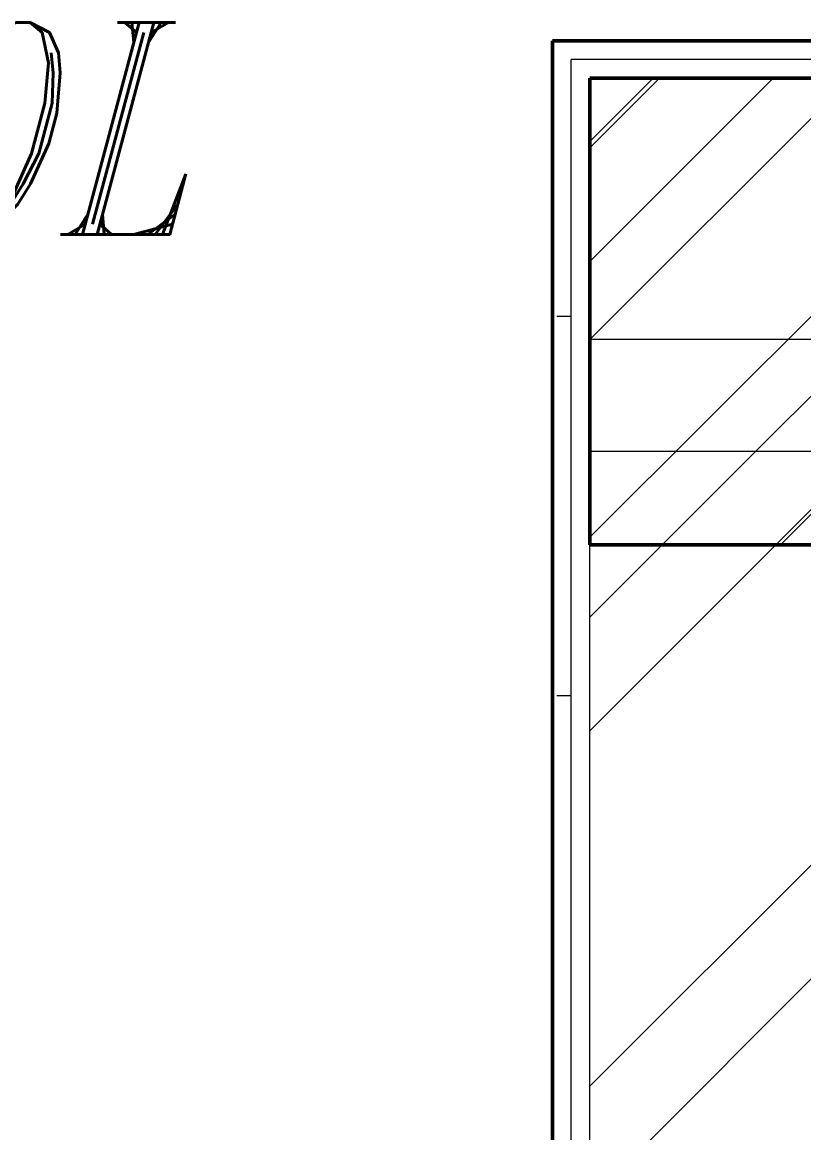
# Model space of a CAD drawing. Header units: millimetres. Extents: x -9358 to 257996, y -67499 to 9117.
# Drawn here: x 18732 to 19569, y -36028 to -34838 of the extents above; entities that cross this region are included whole.
import ezdxf
from ezdxf import colors
from ezdxf.entities.mleader import LeaderData, LeaderLine
from ezdxf.math import Vec2, Vec3

# ---------------------------------------------------------------- set-up
doc = ezdxf.new("R2010")
doc.units = ezdxf.units.MM
doc.header["$LTSCALE"] = 1000
for name, color, linetype, lineweight in [('A-COL-RFC-1', 8, 'Continuous', 9), ('A-COL-RFC-2', 8, 'Continuous', 50), ('A-WAL-CLD', 8, 'Continuous', 9), ('A-WAL-CMU', 8, 'Continuous', 50), ('A-WAL-PAT-1', 8, 'Continuous', 9)]:
    doc.layers.add(name, color=color, linetype=linetype, lineweight=lineweight)
doc.layers.add('CCTVNET', color=6, linetype='Continuous')
doc.styles.add('ELEC', font='romant.shx', dxfattribs={"width": 0.8, "oblique": 15, "height": 0.18})
pattern_1 = [(45, (0, 0), (-251.4472, 251.4472), []), (45, (0, 381), (-251.4472, 251.4472), [])]
pattern_2 = [(0, (0, 0), (812.8, 203.2), [33.528, -576.072, 33.528, -576.072, -3251.2]), (0, (0, 0), (812.8, 203.2), [-1219.2, 33.528, -1185.672, 33.528, -576.072, -1422.4]), (0, (0, 0), (812.8, 203.2), [-3048, 33.528, -372.872, 33.528, -982.472]), (120, (304.8, 101.6), (-582.3764, 602.3054), [33.528, -576.072, 33.528, -576.072, -3251.2]), (120, (304.8, 101.6), (-582.3764, 602.3054), [-1219.2, 33.528, -1185.672, 33.528, -576.072, -1422.4]), (120, (304.8, 101.6), (-582.3764, 602.3054), [-3048, 33.528, -372.872, 33.528, -982.472]), (240, (406.4, 508), (-230.4236, -805.50545), [33.528, -576.072, 33.528, -576.072, -3251.2]), (240, (406.4, 508), (-230.4236, -805.50545), [-1219.2, 33.528, -1185.672, 33.528, -576.072, -1422.4]), (240, (406.4, 508), (-230.4236, -805.50545), [-3048, 33.528, -372.872, 33.528, -982.472])]

# ---------------------------------------------------------------- blocks, each defined once
blk = doc.blocks.new('G')
at = {"layer": 'A-COL-RFC-1'}
h = blk.add_hatch(dxfattribs=at)
h.set_pattern_fill('FP_4', color=256, style=0, pattern_type=2)
h.set_pattern_definition([(45, (0, 0), (-106.066, 106.066), [])])
h.paths.add_polyline_path([(19940, -35250), (19940, -34750), (19340, -34750), (19340, -35250), (19795.9, -35250)], flags=0)
at = {"layer": 'A-WAL-PAT-1'}
h = blk.add_hatch(dxfattribs=at)
h.set_pattern_fill('FP_2', color=256, style=0, pattern_type=2)
h.set_pattern_definition(pattern_2)
h.paths.add_polyline_path([(19320, -36820), (19320, -34710), (19300, -34710), (19300, -36820)], flags=0)
h = blk.add_hatch(dxfattribs=at)
h.set_pattern_fill('FP_2', color=256, style=0, pattern_type=2)
h.set_pattern_definition(pattern_2)
h.paths.add_polyline_path([(19590, -34730), (21770, -34730), (21770, -34710), (19320, -34710), (19320, -34730), (19340, -34730)], flags=0)
h = blk.add_hatch(dxfattribs=at)
h.set_pattern_fill('FP_1', color=256, style=0, pattern_type=2)
h.set_pattern_definition(pattern_1)
h.paths.add_polyline_path([(19590, -37090), (19590, -35150), (19340, -35150), (19340, -37090), (19470, -37090)], flags=0)
h.paths.add_polyline_path([(19340, -35030), (19590, -35030), (19590, -34750), (19340, -34750)], flags=0)
h = blk.add_hatch(dxfattribs=at)
h.set_pattern_fill('FP_1', color=256, style=0, pattern_type=2)
h.set_pattern_definition(pattern_1)
h.paths.add_polyline_path([(19340, -35150), (21630, -35150), (21630, -35030), (19340, -35030)], flags=0)
at = {"layer": 'A-COL-RFC-2'}
for p, q in [((19340, -34750), (19340, -35250)), ((19940, -34750), (19340, -34750)), ((19340, -35250), (19940, -35250))]:
    blk.add_line(p, q, dxfattribs=at)
at = {"layer": 'A-WAL-CLD'}
for p, q in [((19320, -36820), (19320, -34730)), ((21770, -34730), (19320, -34730)), ((19340, -37090), (19340, -34750)), ((21750, -34750), (19340, -34750)), ((19590, -35030), (19340, -35030)), ((19590, -35150), (19340, -35150))]:
    blk.add_line(p, q, dxfattribs=at)
at = {"layer": 'A-WAL-CMU'}
for p, q in [((19300, -34710), (19300, -36800)), ((21790, -34710), (19300, -34710))]:
    blk.add_line(p, q, dxfattribs=at)

msp = doc.modelspace()

# ---------------------------------------------------------------- block references
msp.add_blockref('G', (0, -148.1))

# ---------------------------------------------------------------- next in the draw order: leaders
at = {"layer": 'CCTVNET', "color": 3}
ml = msp.add_multileader_mtext('Standard', dxfattribs=at)
ml.set_content('{\\C6;CABLE TRUNK (200X100X150mm) FOR CCTV & ACCESS CONTROL}', color=2, style='ELEC')
ml.set_leader_properties(color=6)
ml.build(insert=Vec2(0, 0))
ml.multileader.update_dxf_attribs({"text_left_attachment_type": 6, "text_right_attachment_type": 6, "dogleg_length": 1703.1, "arrow_head_size": 151.4})
ctx = ml.context
ctx.base_point, ctx.char_height, ctx.arrow_head_size, ctx.landing_gap_size, ctx.plane_origin = Vec3(10418.6, -35141.1), 227.107, 151.4, 22.7, Vec3(-2585.3, -72483)
ctx.left_attachment, ctx.right_attachment = 6, 6
notes = []
notes.append((ctx, [(0, (1, 1, 0), (10241, -35141.1), (1, 0), 177.6, [(0, [(8710.3, -34716.6)], 0, [])])]))
ctx.mtext.insert, ctx.mtext.width, ctx.mtext.line_spacing_factor, ctx.mtext.flow_direction = Vec3(10441.3, -34838.3), 213786.42, 2, 5
for ctx, leaders in notes:
    for number, flags, end, landing, length, lines in leaders:
        leader = LeaderData()
        leader.index, (leader.has_last_leader_line, leader.has_dogleg_vector, leader.attachment_direction) = number, flags
        leader.last_leader_point, leader.dogleg_vector, leader.dogleg_length = Vec3(end), Vec3(landing), length
        for number, points, colour, breaks in lines:
            line = LeaderLine()
            line.index, line.vertices, line.color, line.breaks = number, Vec3.list(points), colors.encode_raw_color(colour), breaks
            leader.lines.append(line)
        ctx.leaders.append(leader)

doc.saveas('drawing.dxf')
